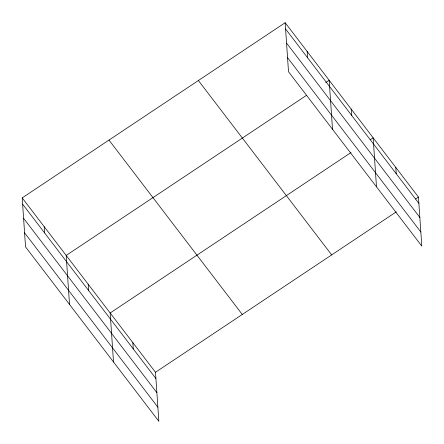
<?xml version="1.0" encoding="UTF-8"?>
<svg xmlns="http://www.w3.org/2000/svg" width="444" height="444" viewBox="0 0 444 444"><rect width="100%" height="100%" fill="white"/><g stroke="black" fill="none" stroke-linecap="round" stroke-linejoin="round"><path stroke-width="0.67" d="M22.2 197.891L155.489 372.272L158.83 421.289L25.541 246.908L22.2 197.891L285.17 22.711L418.459 197.092L421.8 246.109L288.511 71.728L285.17 22.711M306.471 95.371L66.184 255.433L69.525 304.451M325.752 82.523L329.159 80.259L332.501 129.271M351.021 152.542L110.168 312.981L113.509 361.999M370.307 139.694L373.143 137.801L376.484 186.819M155.489 372.272L396.337 211.832M415.623 198.984L418.459 197.092M285.603 28.993L418.886 203.38M286.563 43.096L419.846 217.482M287.551 57.626L420.84 232.012M198.39 80.519L331.679 254.906M108.98 140.082L242.269 314.463M22.627 204.173L155.916 378.56M23.588 218.276L156.876 392.663M24.581 232.806L157.864 407.192M395.798 167.449L396.226 173.737M351.149 109.03L351.576 115.318M307.165 51.482L307.592 57.77M132.828 342.629L133.256 348.917M88.178 284.21L88.606 290.498M44.195 226.662L44.622 232.95"/></g></svg>
